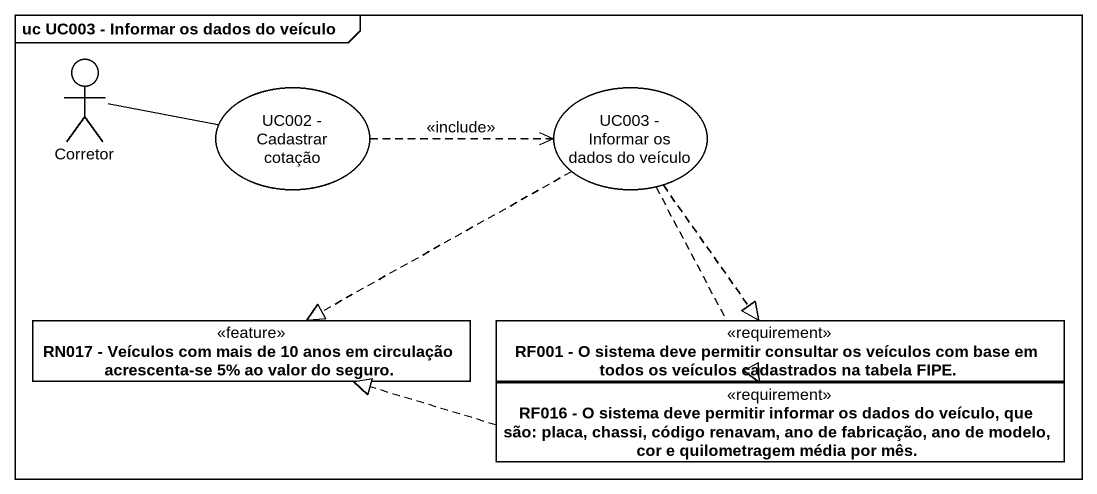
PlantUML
@startuml
mainframe uc UC003 - Informar os dados do veículo
allowmixing
hide circle
hide empty members
actor Corretor
usecase "UC002 - Cadastrar cotação" as UC002_Cadastrar_cotação
usecase "UC003 - Informar os dados do veículo" as UC003_Informar_os_dados_do
class "RN017 - Veículos com mais de 10 anos em circulação acrescenta-se 5% ao valor do seguro." as RN017_Veículos_com_mais_de <<feature>>
class "RF001 - O sistema deve permitir consultar os veículos com base em todos os veículos cadastrados na tabela FIPE." as RF001_O_sistema_deve <<requirement>>
class "RF016 - O sistema deve permitir informar os dados do veículo, que são: placa, chassi, código renavam, ano de fabricação, ano de modelo, cor e quilometragem média por mês." as RF016_O_sistema_deve <<requirement>>
Corretor -right- UC002_Cadastrar_cotação
UC002_Cadastrar_cotação .right.> UC003_Informar_os_dados_do : <<include>>
UC003_Informar_os_dados_do .left.|> RN017_Veículos_com_mais_de
UC003_Informar_os_dados_do ..|> RF001_O_sistema_deve
UC003_Informar_os_dados_do ..|> RF016_O_sistema_deve
RF016_O_sistema_deve .left.|> RN017_Veículos_com_mais_de
@enduml
